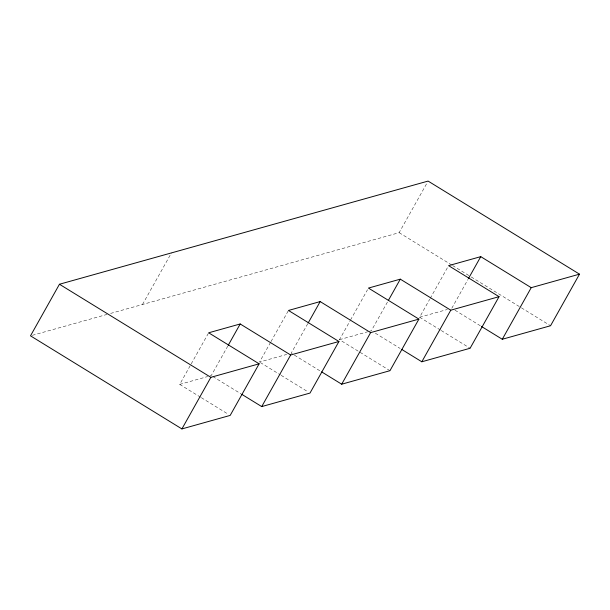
<?xml version="1.0" encoding="UTF-8"?>
<svg xmlns="http://www.w3.org/2000/svg" width="610" height="610" viewBox="0 0 610 610"><rect width="100%" height="100%" fill="white"/><g stroke="black" fill="none" stroke-linecap="round" stroke-linejoin="round"><path stroke-width="0.46" stroke-dasharray="3.05 2.29" d="M142.496 304.497L171.44 252.906M200.537 397.186L179.714 384.384L190.739 364.727M191.197 363.911L208.658 332.793M227.789 346.076L211.251 375.554L208.544 376.309M270.55 342.393L259.524 362.043L286.692 354.44M271.008 341.577L288.469 310.459M307.76 323.696L291.222 353.175L293.623 354.654M110.624 313.418L399.146 232.669L427.633 181.902M389.965 370.689L339.495 339.663L350.064 320.829M350.521 320.014L367.525 289.712M387.434 302.087L371.353 330.75L368.623 331.512M440.458 330.04L419.627 317.238L429.737 299.22M430.195 298.404L448.114 266.471M451.812 308.233L467.893 279.571M32.322 335.332L106.986 314.432M179.714 384.384L207.644 376.561M339.495 339.663L367.716 331.764M419.627 317.238L447.336 309.483M399.146 232.669L451.774 265.022M452.582 265.518L470.394 276.467M471.202 276.971L520.597 307.333M521.405 307.829L550.548 325.748M455.014 310.2L480.649 325.961M441.259 330.536L470.096 348.264M375.356 333.212L400.19 348.478M294.424 355.142L320.86 371.398M260.325 362.538L280.348 374.853M281.149 375.341L308.385 392.085M212.852 376.538L240.889 393.778M201.338 397.682L228.575 414.426"/><path stroke-width="0.91" d="M59.452 284.252L30.5 335.843L181.91 428.921L230.183 415.41L259.128 363.819L208.658 332.793L240.195 323.971L290.665 354.997L338.939 341.486L288.469 310.459L320.174 301.584L370.636 332.61L418.91 319.106L368.44 288.08L400.305 279.159L450.775 310.185L499.049 296.673L448.579 265.647L480.756 256.642L531.226 287.668L579.5 274.157L428.09 181.078L59.452 284.252L210.854 377.331L259.128 363.819M228.254 345.26L240.195 323.971M181.91 428.921L210.854 377.331M308.225 322.881L320.174 301.584M241.69 394.274L261.721 406.58L290.665 354.997M338.939 341.486L309.994 393.069L261.721 406.58M388.356 300.448L400.305 279.159M321.661 371.887L341.691 384.201L370.636 332.61M418.91 319.106L389.965 370.689L341.691 384.201M401.799 349.461L421.823 361.776L450.775 310.185M468.35 278.755L480.756 256.642M499.049 296.673L470.096 348.264L421.823 361.776M481.45 326.449L502.282 339.259L531.226 287.668M579.5 274.157L550.548 325.748L502.282 339.259"/></g></svg>
